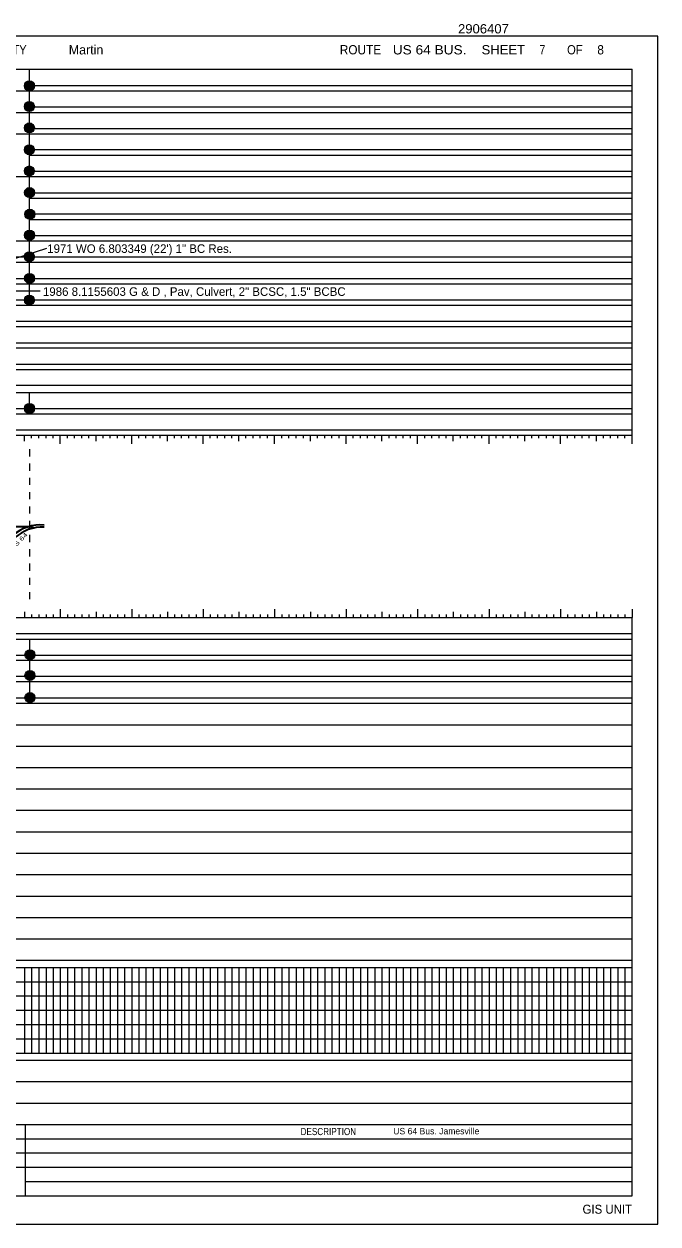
# Model space of a CAD drawing. Extents: x 338739.1 to 338761.3, y 214738.9 to 214755.7.
# Drawn here: x 338752.4 to 338761.27, y 214738.9 to 214755.7 of the extents above; entities that cross this region are included whole.
import ezdxf
from ezdxf.enums import TextEntityAlignment as Align

# ---------------------------------------------------------------- set-up
doc = ezdxf.new("R2010")
doc.units = 0
doc.header["$LTSCALE"] = 0.04
doc.linetypes.add('DOTTED', pattern=[1.5, 0.3, -1.2])
doc.layers.add('1', color=7, linetype='Continuous', lineweight=13)

msp = doc.modelspace()

# ---------------------------------------------------------------- hatches: boundary and pattern name
at = {"layer": '1'}
for points in [[(338752.5492, 214754.831, 1), (338752.4094, 214754.831, 1)], [(338752.5481, 214754.5419, 1), (338752.4083, 214754.5419, 1)], [(338752.5481, 214754.2421, 1), (338752.4083, 214754.2421, 1)], [(338752.5481, 214753.9358, 1), (338752.4083, 214753.9358, 1)], [(338752.5481, 214753.6392, 1), (338752.4083, 214753.6392, 1)], [(338752.5513, 214753.3362, 1), (338752.4115, 214753.3362, 1)], [(338752.5546, 214753.0331, 1), (338752.4148, 214753.0331, 1)], [(338752.5513, 214752.7398, 1), (338752.4115, 214752.7398, 1)], [(338752.5481, 214752.4376, 1), (338752.4083, 214752.4376, 1)], [(338752.5513, 214752.1346, 1), (338752.4115, 214752.1346, 1)], [(338752.5481, 214751.8315, 1), (338752.4083, 214751.8315, 1)], [(338752.5505, 214750.3133, 1), (338752.4107, 214750.3133, 1)], [(338752.5567, 214746.865, 1), (338752.4169, 214746.865, 1)], [(338752.5567, 214746.5762, 1), (338752.4169, 214746.5762, 1)], [(338752.5567, 214746.2662, 1), (338752.4169, 214746.2662, 1)]]:
    msp.add_hatch(color=256, dxfattribs=at).paths.add_polyline_path(points)

# ---------------------------------------------------------------- linework, layer by layer
for p, q in [((338739.3899, 214755.0622), (338760.9112, 214755.0622)), ((338752.4781, 214751.7601), (338752.4781, 214755.0622)), ((338760.9112, 214749.9391), (338760.9112, 214755.0622)), ((338739.3899, 214754.7618), (338760.9112, 214754.7618)), ((338752.4781, 214754.8339), (338760.9112, 214754.8339)), ((338752.4781, 214754.5357), (338760.9112, 214754.5357)), ((338739.9091, 214754.4586), (338760.9112, 214754.4586)), ((338752.4782, 214754.2354), (338760.9112, 214754.2354)), ((338739.9091, 214754.1609), (338760.9112, 214754.1609)), ((338752.4781, 214753.9376), (338760.9112, 214753.9376)), ((338752.4782, 214753.8608), (338760.9112, 214753.8608)), ((338739.9091, 214753.5626), (338760.9112, 214753.5626)), ((338752.4781, 214753.6344), (338760.9112, 214753.6344)), ((338752.4781, 214753.2597), (338760.9112, 214753.2597)), ((338752.4814, 214753.334), (338760.9112, 214753.334)), ((338752.4781, 214753.0366), (338760.9112, 214753.0366)), ((338752.4781, 214752.9596), (338760.9112, 214752.9596)), ((338752.4781, 214752.7363), (338760.9112, 214752.7363)), ((338739.9091, 214752.6618), (338760.9112, 214752.6618)), ((338739.9091, 214752.361), (338760.9112, 214752.361)), ((338740.9106, 214752.4358), (338760.9112, 214752.4358)), ((338739.9091, 214752.0607), (338760.9112, 214752.0607)), ((338740.9106, 214752.1351), (338760.9112, 214752.1351)), ((338739.9091, 214751.7601), (338760.9112, 214751.7601)), ((338740.9106, 214751.835), (338760.9112, 214751.835)), ((338740.9106, 214751.5365), (338760.9112, 214751.5365)), ((338739.9091, 214751.4597), (338760.9112, 214751.4597)), ((338740.9106, 214751.2338), (338760.9112, 214751.2338)), ((338739.9091, 214751.1621), (338760.9112, 214751.1621)), ((338739.9091, 214750.8592), (338760.9112, 214750.8592)), ((338740.9106, 214750.9357), (338760.9112, 214750.9357)), ((338739.3899, 214750.5391), (338760.9112, 214750.5391)), ((338740.9106, 214750.638), (338760.9112, 214750.638)), ((338752.4781, 214750.2367), (338752.4781, 214750.5391)), ((338740.9106, 214750.3136), (338760.9112, 214750.3136)), ((338740.9106, 214750.0129), (338760.9112, 214750.0129)), ((338752.4092, 214749.8573), (338752.4092, 214749.9391)), ((338752.5102, 214749.8978), (338752.5102, 214749.9391)), ((338752.6088, 214749.8978), (338752.6088, 214749.9391)), ((338752.712, 214749.8978), (338752.712, 214749.9391)), ((338752.8106, 214749.8978), (338752.8106, 214749.9391)), ((338752.9091, 214749.8187), (338752.9091, 214749.9391)), ((338753.0098, 214749.8978), (338753.0098, 214749.9391)), ((338753.1083, 214749.8978), (338753.1083, 214749.9391)), ((338753.2115, 214749.8978), (338753.2115, 214749.9391)), ((338753.3099, 214749.8978), (338753.3099, 214749.9391)), ((338753.4109, 214749.8573), (338753.4109, 214749.9391)), ((338753.5097, 214749.8978), (338753.5097, 214749.9391)), ((338753.6084, 214749.8978), (338753.6084, 214749.9391)), ((338753.7118, 214749.8978), (338753.7118, 214749.9391)), ((338753.8103, 214749.8978), (338753.8103, 214749.9391)), ((338753.9111, 214749.8187), (338753.9111, 214749.9391)), ((338754.0099, 214749.8978), (338754.0099, 214749.9391)), ((338754.108, 214749.8978), (338754.108, 214749.9391)), ((338754.2112, 214749.8978), (338754.2112, 214749.9391)), ((338754.3094, 214749.8978), (338754.3094, 214749.9391)), ((338754.4098, 214749.8573), (338754.4098, 214749.9391)), ((338754.5089, 214749.8978), (338754.5089, 214749.9391)), ((338754.6079, 214749.8978), (338754.6079, 214749.9391)), ((338754.7115, 214749.8978), (338754.7115, 214749.9391)), ((338754.81, 214749.8978), (338754.81, 214749.9391)), ((338754.9111, 214749.8187), (338754.9111, 214749.9391)), ((338755.0096, 214749.8978), (338755.0096, 214749.9391)), ((338755.1101, 214749.8978), (338755.1101, 214749.9391)), ((338755.2111, 214749.8978), (338755.2111, 214749.9391)), ((338755.3089, 214749.8978), (338755.3089, 214749.9391)), ((338755.4086, 214749.8573), (338755.4086, 214749.9391)), ((338755.5071, 214749.8978), (338755.5071, 214749.9391)), ((338755.6084, 214749.8978), (338755.6084, 214749.9391)), ((338755.7096, 214749.8978), (338755.7096, 214749.9391)), ((338755.8111, 214749.8978), (338755.8111, 214749.9391)), ((338755.9101, 214749.8187), (338755.9101, 214749.9391)), ((338756.0093, 214749.8978), (338756.0093, 214749.9391)), ((338756.1108, 214749.8978), (338756.1108, 214749.9391)), ((338756.2119, 214749.8978), (338756.2119, 214749.9391)), ((338756.3133, 214749.8978), (338756.3133, 214749.9391)), ((338756.4125, 214749.8573), (338756.4125, 214749.9391)), ((338756.5107, 214749.8978), (338756.5107, 214749.9391)), ((338756.6108, 214749.8978), (338756.6108, 214749.9391)), ((338756.7112, 214749.8978), (338756.7112, 214749.9391)), ((338756.8119, 214749.8978), (338756.8119, 214749.9391)), ((338756.9098, 214749.8187), (338756.9098, 214749.9391)), ((338757.0085, 214749.8978), (338757.0085, 214749.9391)), ((338757.1095, 214749.8978), (338757.1095, 214749.9391)), ((338757.2108, 214749.8978), (338757.2108, 214749.9391)), ((338757.3117, 214749.8978), (338757.3117, 214749.9391)), ((338757.4103, 214749.8573), (338757.4103, 214749.9391)), ((338757.5116, 214749.8978), (338757.5116, 214749.9391)), ((338757.6098, 214749.8978), (338757.6098, 214749.9391)), ((338757.7105, 214749.8978), (338757.7105, 214749.9391)), ((338757.8115, 214749.8978), (338757.8115, 214749.9391)), ((338757.9095, 214749.8187), (338757.9095, 214749.9391)), ((338758.0105, 214749.8978), (338758.0105, 214749.9391)), ((338758.109, 214749.8978), (338758.109, 214749.9391)), ((338758.2123, 214749.8978), (338758.2123, 214749.9391)), ((338758.311, 214749.8978), (338758.311, 214749.9391)), ((338758.4099, 214749.8573), (338758.4099, 214749.9391)), ((338758.511, 214749.8978), (338758.511, 214749.9391)), ((338758.6093, 214749.8978), (338758.6093, 214749.9391)), ((338758.7127, 214749.8978), (338758.7127, 214749.9391)), ((338758.8112, 214749.8978), (338758.8112, 214749.9391)), ((338758.9094, 214749.8187), (338758.9094, 214749.9391)), ((338759.0099, 214749.8978), (338759.0099, 214749.9391)), ((338759.1085, 214749.8978), (338759.1085, 214749.9391)), ((338759.2119, 214749.8978), (338759.2119, 214749.9391)), ((338759.3108, 214749.8978), (338759.3108, 214749.9391)), ((338759.4093, 214749.8573), (338759.4093, 214749.9391)), ((338759.5103, 214749.8978), (338759.5103, 214749.9391)), ((338759.6088, 214749.8978), (338759.6088, 214749.9391)), ((338759.7122, 214749.8978), (338759.7122, 214749.9391)), ((338759.8107, 214749.8978), (338759.8107, 214749.9391)), ((338759.9117, 214749.8187), (338759.9117, 214749.9391)), ((338760.0098, 214749.8978), (338760.0098, 214749.9391)), ((338760.1084, 214749.8978), (338760.1084, 214749.9391)), ((338760.2116, 214749.8978), (338760.2116, 214749.9391)), ((338760.3101, 214749.8978), (338760.3101, 214749.9391)), ((338760.4114, 214749.8573), (338760.4114, 214749.9391)), ((338760.51, 214749.8978), (338760.51, 214749.9391)), ((338760.6088, 214749.8978), (338760.6088, 214749.9391)), ((338760.7118, 214749.8978), (338760.7118, 214749.9391)), ((338760.8104, 214749.8978), (338760.8104, 214749.9391)), ((338760.9112, 214749.8187), (338760.9112, 214749.9391)), ((338752.9091, 214747.5046), (338752.9091, 214747.3859)), ((338753.9111, 214747.5046), (338753.9111, 214747.3859)), ((338754.9111, 214747.5046), (338754.9111, 214747.3859)), ((338755.9101, 214747.5046), (338755.9101, 214747.3859)), ((338756.9098, 214747.5046), (338756.9098, 214747.3859)), ((338757.9095, 214747.5046), (338757.9095, 214747.3859)), ((338758.9094, 214747.5046), (338758.9094, 214747.3859)), ((338759.9117, 214747.5046), (338759.9117, 214747.3859)), ((338760.9112, 214747.5046), (338760.9112, 214747.3859)), ((338739.3899, 214747.3859), (338760.9112, 214747.3859)), ((338752.4092, 214747.4677), (338752.4092, 214747.3859)), ((338752.5102, 214747.4313), (338752.5102, 214747.3859)), ((338752.6088, 214747.4313), (338752.6088, 214747.3859)), ((338752.712, 214747.4313), (338752.712, 214747.3859)), ((338752.8106, 214747.4313), (338752.8106, 214747.3859)), ((338753.0098, 214747.4313), (338753.0098, 214747.3859)), ((338753.1083, 214747.4313), (338753.1083, 214747.3859)), ((338753.2115, 214747.4313), (338753.2115, 214747.3859)), ((338753.3099, 214747.4313), (338753.3099, 214747.3859)), ((338753.4109, 214747.4677), (338753.4109, 214747.3859)), ((338753.5097, 214747.4313), (338753.5097, 214747.3859)), ((338753.6084, 214747.4313), (338753.6084, 214747.3859)), ((338753.7118, 214747.4313), (338753.7118, 214747.3859)), ((338753.8103, 214747.4313), (338753.8103, 214747.3859)), ((338754.0099, 214747.4313), (338754.0099, 214747.3859)), ((338754.108, 214747.4313), (338754.108, 214747.3859)), ((338754.2112, 214747.4313), (338754.2112, 214747.3859)), ((338754.3094, 214747.4313), (338754.3094, 214747.3859)), ((338754.4098, 214747.4677), (338754.4098, 214747.3859)), ((338754.5089, 214747.4313), (338754.5089, 214747.3859)), ((338754.6079, 214747.4313), (338754.6079, 214747.3859)), ((338754.7115, 214747.4313), (338754.7115, 214747.3859)), ((338754.81, 214747.4313), (338754.81, 214747.3859)), ((338755.0096, 214747.4313), (338755.0096, 214747.3859)), ((338755.1101, 214747.4313), (338755.1101, 214747.3859)), ((338755.2111, 214747.4313), (338755.2111, 214747.3859)), ((338755.3089, 214747.4313), (338755.3089, 214747.3859)), ((338755.4086, 214747.4677), (338755.4086, 214747.3859)), ((338755.5071, 214747.4313), (338755.5071, 214747.3859)), ((338755.6084, 214747.4313), (338755.6084, 214747.3859)), ((338755.7096, 214747.4313), (338755.7096, 214747.3859)), ((338755.8111, 214747.4313), (338755.8111, 214747.3859)), ((338756.0093, 214747.4313), (338756.0093, 214747.3859)), ((338756.1108, 214747.4313), (338756.1108, 214747.3859)), ((338756.2119, 214747.4313), (338756.2119, 214747.3859)), ((338756.3133, 214747.4313), (338756.3133, 214747.3859)), ((338756.4125, 214747.4677), (338756.4125, 214747.3859)), ((338756.5107, 214747.4313), (338756.5107, 214747.3859)), ((338756.6108, 214747.4313), (338756.6108, 214747.3859)), ((338756.7112, 214747.4313), (338756.7112, 214747.3859)), ((338756.8119, 214747.4313), (338756.8119, 214747.3859)), ((338757.0085, 214747.4313), (338757.0085, 214747.3859)), ((338757.1095, 214747.4313), (338757.1095, 214747.3859)), ((338757.2108, 214747.4313), (338757.2108, 214747.3859)), ((338757.3117, 214747.4313), (338757.3117, 214747.3859)), ((338757.4103, 214747.4677), (338757.4103, 214747.3859)), ((338757.5116, 214747.4313), (338757.5116, 214747.3859)), ((338757.6098, 214747.4313), (338757.6098, 214747.3859)), ((338757.7105, 214747.4313), (338757.7105, 214747.3859)), ((338757.8115, 214747.4313), (338757.8115, 214747.3859)), ((338758.0105, 214747.4313), (338758.0105, 214747.3859)), ((338758.109, 214747.4313), (338758.109, 214747.3859)), ((338758.2123, 214747.4313), (338758.2123, 214747.3859)), ((338758.311, 214747.4313), (338758.311, 214747.3859)), ((338758.4099, 214747.4677), (338758.4099, 214747.3859)), ((338758.511, 214747.4313), (338758.511, 214747.3859)), ((338758.6093, 214747.4313), (338758.6093, 214747.3859)), ((338758.7127, 214747.4313), (338758.7127, 214747.3859)), ((338758.8112, 214747.4313), (338758.8112, 214747.3859)), ((338759.0099, 214747.4313), (338759.0099, 214747.3859)), ((338759.1085, 214747.4313), (338759.1085, 214747.3859)), ((338759.2119, 214747.4313), (338759.2119, 214747.3859)), ((338759.3108, 214747.4313), (338759.3108, 214747.3859)), ((338759.4093, 214747.4677), (338759.4093, 214747.3859)), ((338759.5103, 214747.4313), (338759.5103, 214747.3859)), ((338759.6088, 214747.4313), (338759.6088, 214747.3859)), ((338759.7122, 214747.4313), (338759.7122, 214747.3859)), ((338759.8107, 214747.4313), (338759.8107, 214747.3859)), ((338760.0098, 214747.4313), (338760.0098, 214747.3859)), ((338760.1084, 214747.4313), (338760.1084, 214747.3859)), ((338760.2116, 214747.4313), (338760.2116, 214747.3859)), ((338760.3101, 214747.4313), (338760.3101, 214747.3859)), ((338760.4114, 214747.4677), (338760.4114, 214747.3859)), ((338760.51, 214747.4313), (338760.51, 214747.3859)), ((338760.6088, 214747.4313), (338760.6088, 214747.3859)), ((338760.7118, 214747.4313), (338760.7118, 214747.3859)), ((338760.8104, 214747.4313), (338760.8104, 214747.3859)), ((338760.9112, 214739.2911), (338760.9112, 214747.3859)), ((338740.9106, 214747.1636), (338760.9112, 214747.1636)), ((338739.3899, 214747.0846), (338760.9112, 214747.0846)), ((338752.4781, 214747.0846), (338752.4781, 214746.1893)), ((338740.9106, 214746.8619), (338760.9112, 214746.8619)), ((338739.3899, 214746.7899), (338760.9112, 214746.7899)), ((338740.3679, 214746.4892), (338760.9112, 214746.4892)), ((338740.9106, 214746.5661), (338760.9112, 214746.5661)), ((338739.3899, 214746.1893), (338760.9112, 214746.1893)), ((338740.9106, 214746.2636), (338760.9112, 214746.2636)), ((338740.3679, 214745.8866), (338760.9112, 214745.8866)), ((338740.3679, 214745.5871), (338760.9112, 214745.5871)), ((338740.3679, 214744.9881), (338760.9112, 214744.9881)), ((338740.3679, 214744.6884), (338760.9112, 214744.6884)), ((338739.3899, 214744.3883), (338760.9112, 214744.3883)), ((338739.3899, 214744.0876), (338760.9112, 214744.0876)), ((338739.3899, 214743.7874), (338760.9112, 214743.7874)), ((338740.3679, 214743.4871), (338760.9112, 214743.4871)), ((338739.3899, 214743.1866), (338760.9112, 214743.1866)), ((338739.3899, 214742.8881), (338760.9112, 214742.8881)), ((338739.3899, 214742.5884), (338760.9112, 214742.5884)), ((338740.9106, 214742.4872), (338760.9112, 214742.4872)), ((338752.4092, 214742.4872), (338752.4092, 214741.2883)), ((338752.5102, 214742.4872), (338752.5102, 214741.2883)), ((338752.6088, 214742.4872), (338752.6088, 214741.2883)), ((338752.712, 214742.4872), (338752.712, 214741.2883)), ((338752.8106, 214742.4872), (338752.8106, 214741.2883)), ((338752.9091, 214742.4872), (338752.9091, 214741.2883)), ((338753.0098, 214742.4872), (338753.0098, 214741.2883)), ((338753.1083, 214742.4872), (338753.1083, 214741.2883)), ((338753.2115, 214742.4872), (338753.2115, 214741.2883)), ((338753.3099, 214742.4872), (338753.3099, 214741.2883)), ((338753.4109, 214742.4872), (338753.4109, 214741.2883)), ((338753.5097, 214742.4872), (338753.5097, 214741.2883)), ((338753.6084, 214742.4872), (338753.6084, 214741.2883)), ((338753.7118, 214742.4872), (338753.7118, 214741.2883)), ((338753.8103, 214742.4872), (338753.8103, 214741.2883)), ((338753.9111, 214742.4872), (338753.9111, 214741.2883)), ((338754.0099, 214742.4872), (338754.0099, 214741.2883)), ((338754.108, 214742.4872), (338754.108, 214741.2883)), ((338754.2112, 214742.4872), (338754.2112, 214741.2883)), ((338754.3094, 214742.4872), (338754.3094, 214741.2883)), ((338754.4098, 214742.4872), (338754.4098, 214741.2883)), ((338754.5089, 214742.4872), (338754.5089, 214741.2883)), ((338754.6079, 214742.4872), (338754.6079, 214741.2883)), ((338754.7115, 214742.4872), (338754.7115, 214741.2883)), ((338754.81, 214742.4872), (338754.81, 214741.2883)), ((338754.9111, 214742.4872), (338754.9111, 214741.2883)), ((338755.0096, 214742.4872), (338755.0096, 214741.2883)), ((338755.1101, 214742.4872), (338755.1101, 214741.2883)), ((338755.2111, 214742.4872), (338755.2111, 214741.2883)), ((338755.3089, 214742.4872), (338755.3089, 214741.2883)), ((338755.4086, 214742.4872), (338755.4086, 214741.2883)), ((338755.5071, 214742.4872), (338755.5071, 214741.2883)), ((338755.6084, 214742.4872), (338755.6084, 214741.2883)), ((338755.7096, 214742.4872), (338755.7096, 214741.2883)), ((338755.8111, 214742.4872), (338755.8111, 214741.2883)), ((338755.9101, 214742.4872), (338755.9101, 214741.2883)), ((338756.0093, 214742.4872), (338756.0093, 214741.2883)), ((338756.1108, 214742.4872), (338756.1108, 214741.2883)), ((338756.2119, 214742.4872), (338756.2119, 214741.2883)), ((338756.3133, 214742.4872), (338756.3133, 214741.2883)), ((338756.4125, 214742.4872), (338756.4125, 214741.2883)), ((338756.5107, 214742.4872), (338756.5107, 214741.2883)), ((338756.6108, 214742.4872), (338756.6108, 214741.2883)), ((338756.7112, 214742.4872), (338756.7112, 214741.2883)), ((338756.8119, 214742.4872), (338756.8119, 214741.2883)), ((338756.9098, 214742.4872), (338756.9098, 214741.2883)), ((338757.0085, 214742.4872), (338757.0085, 214741.2883)), ((338757.1095, 214742.4872), (338757.1095, 214741.2883)), ((338757.2108, 214742.4872), (338757.2108, 214741.2883)), ((338757.3117, 214742.4872), (338757.3117, 214741.2883)), ((338757.4103, 214742.4872), (338757.4103, 214741.2883)), ((338757.5116, 214742.4872), (338757.5116, 214741.2883)), ((338757.6098, 214742.4872), (338757.6098, 214741.2883)), ((338757.7105, 214742.4872), (338757.7105, 214741.2883)), ((338757.8115, 214742.4872), (338757.8115, 214741.2883)), ((338757.9095, 214742.4872), (338757.9095, 214741.2883)), ((338758.0105, 214742.4872), (338758.0105, 214741.2883)), ((338758.109, 214742.4872), (338758.109, 214741.2883)), ((338758.2123, 214742.4872), (338758.2123, 214741.2883)), ((338758.311, 214742.4872), (338758.311, 214741.2883)), ((338758.4099, 214742.4872), (338758.4099, 214741.2883)), ((338758.511, 214742.4872), (338758.511, 214741.2883)), ((338758.6093, 214742.4872), (338758.6093, 214741.2883)), ((338758.7127, 214742.4872), (338758.7127, 214741.2883)), ((338758.8112, 214742.4872), (338758.8112, 214741.2883)), ((338758.9094, 214742.4872), (338758.9094, 214741.2883)), ((338759.0099, 214742.4872), (338759.0099, 214741.2883)), ((338759.1085, 214742.4872), (338759.1085, 214741.2883)), ((338759.2119, 214742.4872), (338759.2119, 214741.2883)), ((338759.3108, 214742.4872), (338759.3108, 214741.2883)), ((338759.4093, 214742.4872), (338759.4093, 214741.2883)), ((338759.5103, 214742.4872), (338759.5103, 214741.2883)), ((338759.6088, 214742.4872), (338759.6088, 214741.2883)), ((338759.7122, 214742.4872), (338759.7122, 214741.2883)), ((338759.8107, 214742.4872), (338759.8107, 214741.2883)), ((338759.9117, 214742.4872), (338759.9117, 214741.2883)), ((338760.0098, 214742.4872), (338760.0098, 214741.2883)), ((338760.1084, 214742.4872), (338760.1084, 214741.2883)), ((338760.2116, 214742.4872), (338760.2116, 214741.2883)), ((338760.3101, 214742.4872), (338760.3101, 214741.2883)), ((338760.4114, 214742.4872), (338760.4114, 214741.2883)), ((338760.51, 214742.4872), (338760.51, 214741.2883)), ((338760.6088, 214742.4872), (338760.6088, 214741.2883)), ((338760.7118, 214742.4872), (338760.7118, 214741.2883)), ((338760.8104, 214742.4872), (338760.8104, 214741.2883)), ((338740.9106, 214742.2876), (338760.9112, 214742.2876)), ((338740.9106, 214742.0881), (338760.9112, 214742.0881)), ((338740.9106, 214741.8887), (338760.9112, 214741.8887)), ((338740.9106, 214741.6896), (338760.9112, 214741.6896)), ((338740.9106, 214741.4878), (338760.9112, 214741.4878)), ((338740.9106, 214741.2883), (338760.9112, 214741.2883)), ((338740.9106, 214740.8914), (338760.9112, 214740.8914)), ((338740.9106, 214740.5891), (338760.9112, 214740.5891)), ((338739.3899, 214740.2884), (338760.9112, 214740.2884)), ((338752.4186, 214740.2908), (338752.4186, 214739.2911)), ((338749.11, 214740.0891), (338760.9112, 214740.0891)), ((338749.11, 214739.8896), (338760.9112, 214739.8896)), ((338749.11, 214739.6901), (338760.9112, 214739.6901)), ((338752.4186, 214739.4909), (338760.9112, 214739.4909)), ((338739.3899, 214739.2911), (338760.9112, 214739.2911))]:
    msp.add_line(p, q, dxfattribs=at)
at = {"layer": '1', "linetype": 'DOTTED'}
msp.add_line((338752.4781, 214749.7425), (338752.4781, 214747.5508), dxfattribs=at)
at = {"layer": '1', "lineweight": 35}
for p, q in [((338750.9096, 214748.6616), (338752.4796, 214748.6616)), ((338752.4796, 214748.6616), (338752.4769, 214748.6218)), ((338752.4796, 214748.6616), (338752.556, 214748.6426))]:
    msp.add_line(p, q, dxfattribs=at)
at = {"layer": '1'}
msp.add_lwpolyline([(338761.2735, 214755.5264), (338739.1263, 214755.5264), (338739.1263, 214738.8954), (338761.2735, 214738.8954)], close=True, dxfattribs=at)
for points in [[(338752.7199, 214752.5537), (338751.6856, 214752.2216), (338751.7564, 214752.2893)], [(338752.6297, 214751.954), (338751.6856, 214751.954), (338751.7661, 214751.8799)], [(338739.3899, 214750.2367), (338740.9106, 214750.2367), (338760.9112, 214750.2367)], [(338739.3899, 214749.9391), (338740.9106, 214749.9391), (338760.9112, 214749.9391)], [(338739.3899, 214745.2889), (338740.3679, 214745.2889), (338760.9112, 214745.2889)], [(338739.3899, 214741.1899), (338743.0715, 214741.1899), (338760.9112, 214741.1899)]]:
    msp.add_lwpolyline(points, dxfattribs=at)
for centre in [(338752.4793, 214754.831), (338752.4782, 214754.5419), (338752.4782, 214754.2421), (338752.4782, 214753.9358), (338752.4782, 214753.6392), (338752.4814, 214753.3362), (338752.4847, 214753.0331), (338752.4814, 214752.7398), (338752.4782, 214752.4376), (338752.4814, 214752.1346), (338752.4782, 214751.8315), (338752.4806, 214750.3133), (338752.4868, 214746.865), (338752.4868, 214746.5762), (338752.4868, 214746.2662)]:
    msp.add_circle(centre, 0.0699, dxfattribs=at)
at = {"layer": '1', "lineweight": 35}
for centre, radius, start, end in [((338752.6398, 214748.0908), 0.593, 85.51539, 177.39744), ((338752.6398, 214748.0908), 0.593, 85.51539, 177.39744), ((338752.6665, 214748.0647), 0.5881, 88.07628, 174.86848)]:
    msp.add_arc(centre, radius, start, end, dxfattribs=at)

# ---------------------------------------------------------------- texts
at = {"layer": '1', "width": 1.05}
msp.add_text('2906407', height=0.13, dxfattribs=at).set_placement((338758.476, 214755.5648))
at = {"layer": '1'}
for s, height, width, p in [('COUNTY', 0.13, 0.9, (338752.1102, 214755.2713)), ('ROUTE', 0.13, 0.95, (338757.1111, 214755.2713)), ('US 64 BUS.', 0.13, 1.1, (338758.0786, 214755.2707)), ('SHEET', 0.13, 1.05, (338759.1099, 214755.2713)), ('7', 0.13, 0.85, (338759.6561, 214755.2707)), ('OF', 0.13, 0.9, (338760.1105, 214755.2713)), ('8', 0.13, 0.95, (338760.4709, 214755.271)), ('DESCRIPTION', 0.09995, 0.85, (338756.6619, 214740.14))]:
    msp.add_text(s, height=height, dxfattribs=dict(at, width=width)).set_placement(p, align=Align.CENTER)
msp.add_text('Martin', height=0.13, dxfattribs=at).set_placement((338753.2718, 214755.271), align=Align.CENTER)
for s, height, p in [('1971 WO 6.803349 (22\') 1" BC Res.', 0.12, (338752.7279, 214752.4917)), ('1986 8.1155603 G & D , Pav, Culvert, 2" BCSC, 1.5" BCBC', 0.12, (338752.6686, 214751.8902)), ('US 64 Bus. Jamesville', 0.09, (338757.5698, 214740.1508))]:
    msp.add_text(s, height=height, dxfattribs=at).set_placement(p)
at = {"layer": '1', "width": 1.4}
msp.add_text('US 64', height=0.06, rotation=45, dxfattribs=at).set_placement((338752.2391, 214748.3178))
at = {"layer": '1', "width": 0.95}
msp.add_text('GIS UNIT', height=0.126, dxfattribs=at).set_placement((338760.9113, 214739.0394), align=Align.RIGHT)

doc.saveas('drawing.dxf')
